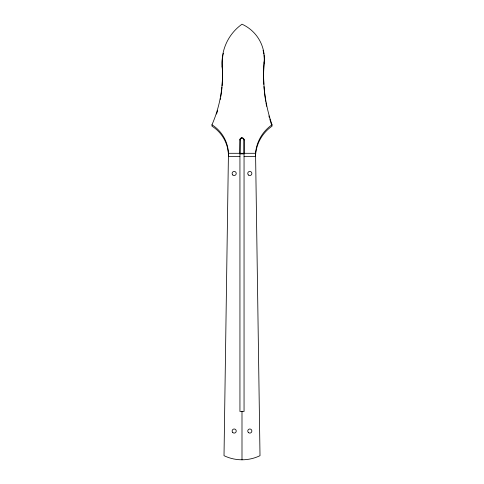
<?xml version="1.0" encoding="UTF-8"?>
<svg xmlns="http://www.w3.org/2000/svg" width="484" height="484" viewBox="0 0 484 484"><rect width="100%" height="100%" fill="white"/><g stroke="black" fill="none" stroke-linecap="round" stroke-linejoin="round"><path stroke-width="0.73" d="M240.215 138.908L239.937 153.882L244.051 153.882L244.051 139.936C244.148 137.293 239.834 137.293 239.937 139.936L239.943 411.467L244.057 411.467L244.051 139.936L243.446 138.478M272.026 124.787A38.835 38.46 -0.4 0 0 255.564 153.301L260.005 455.686A41.424 41.424 0 0 1 242.006 459.8L238.896 459.685A41.424 41.424 0 0 1 224.013 455.686L228.424 154.674A35.622 35.278 -0.4 0 0 211.974 126.167L211.968 124.793A127.849 126.602 -0.4 0 0 222.198 65.885A47.825 47.359 -0.4 0 1 242.006 24.2A38.2 37.825 -0.4 0 1 264.191 61.71L263.834 65.963A157.179 155.648 -0.4 0 0 272.026 124.787L272.032 126.161A38.835 38.46 -0.4 0 0 255.576 154.674L255.576 156.429M264.191 61.71L263.847 67.337A157.179 155.648 -0.4 0 0 263.841 84.397M240.965 138.152L241.462 137.946M255.733 153.301L228.418 153.301A35.622 35.278 -0.4 0 0 211.968 124.793M239.937 156.429L228.418 156.429L228.418 153.301L228.424 154.674M244.051 156.429L255.564 156.429M255.564 153.301L255.576 154.674M222.198 65.885L222.21 67.258A127.849 126.602 -0.4 0 1 222.102 85.916M241.994 411.467L241.994 459.8M271.355 124.14A157.179 155.648 -0.4 0 1 269.872 119.379M269.473 118.011A157.179 155.648 -0.4 0 1 268.904 115.954M266.63 106.256A157.179 155.648 -0.4 0 1 265.97 102.759M265.728 101.362A157.179 155.648 -0.4 0 1 263.974 86.527M263.066 50.33A38.2 37.825 -0.4 0 1 263.381 51.582M263.514 52.211A38.2 37.825 -0.4 0 1 263.871 54.105M264.046 55.382A38.2 37.825 -0.4 0 1 264.197 63.083M222.21 67.258A47.825 47.359 -0.4 0 1 222.924 55.285M223.051 54.625A47.825 47.359 -0.4 0 1 223.342 53.319M221.974 87.344A127.849 126.602 -0.4 0 1 220.777 96.606M220.529 98.022A127.849 126.602 -0.4 0 1 220.268 99.438M217.588 110.618A127.849 126.602 -0.4 0 1 216.548 114.055M239.937 139.936A2.057 2.057 0 0 1 241.994 137.88A2.057 2.057 0 0 1 244.051 139.936M248.461 432.587A2.057 2.057 0 0 0 251.831 431.444A2.057 2.057 0 0 0 249.157 429.096A2.057 2.057 0 0 0 248.461 432.587M248.449 175.02A2.057 2.057 0 0 0 251.825 173.871A2.057 2.057 0 0 0 249.145 171.524A2.057 2.057 0 0 0 248.449 175.02M232.822 432.587A2.057 2.057 0 0 0 236.198 431.444A2.057 2.057 0 0 0 233.518 429.096A2.057 2.057 0 0 0 232.822 432.587M232.822 175.02A2.057 2.057 0 0 0 236.198 173.871A2.057 2.057 0 0 0 233.518 171.524A2.057 2.057 0 0 0 232.822 175.02"/></g></svg>
